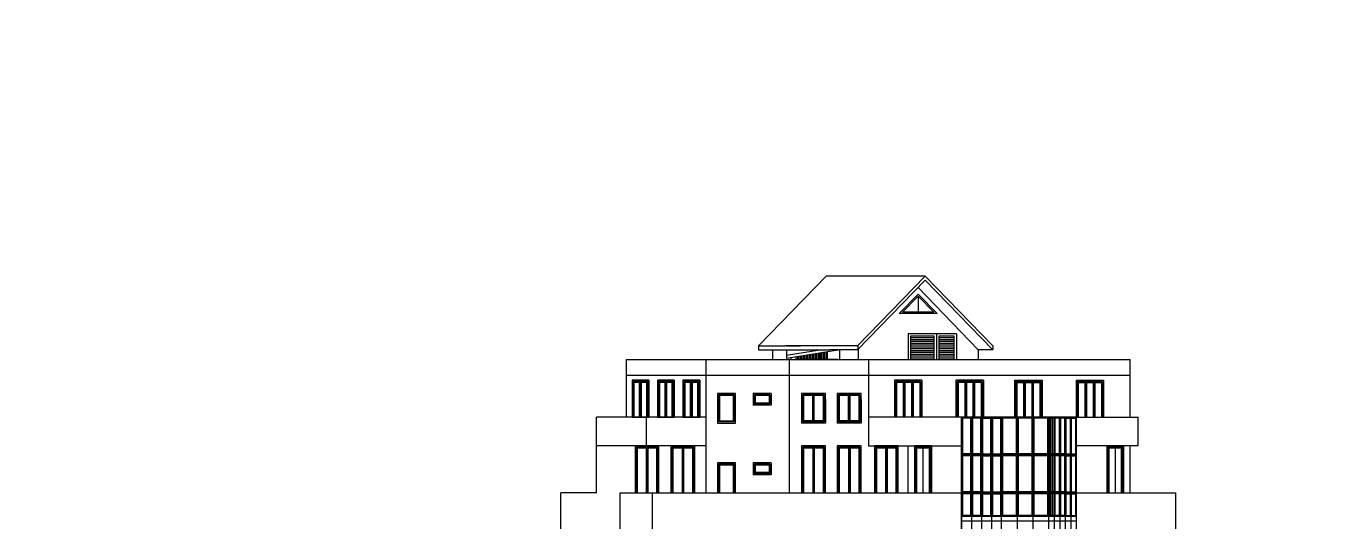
# Model space of a CAD drawing. Header units: inches. Extents: x -634 to 3638, y -6930911 to 5552.
# Drawn here: x 1882.2 to 1946.4, y 3434.9 to 3459.2 of the extents above; entities that cross this region are included whole.
import ezdxf

# ---------------------------------------------------------------- set-up
doc = ezdxf.new("R2010")
doc.units = ezdxf.units.IN
doc.header["$MEASUREMENT"] = 0
doc.linetypes.add('Dashed', pattern=[1128.888893, 564.444447, -564.444447])
for name, color, linetype, lineweight in [('ELEV', 134, 'Continuous', 18), ('фасады', 7, 'Continuous', 30), ('фасады2', 7, 'Continuous', 25)]:
    doc.layers.add(name, color=color, linetype=linetype, lineweight=lineweight)

msp = doc.modelspace()

# ---------------------------------------------------------------- hatches: boundary and pattern name
at = {"layer": 'ELEV', "linetype": 'Continuous'}
h = msp.add_hatch(dxfattribs=at)
h.set_pattern_fill('ANSI31', color=256, scale=0.01044, style=0)
h.set_pattern_definition([(45, (1262.311104, 3366.587935), (-0.02343928418428, 0.02343928418428), [])])
edge = h.paths.add_edge_path()
edge.add_ellipse((1445.78234, 3471.96182), major_axis=(0, 6932302.83262), ratio=0.00000001506, start_angle=89.999976115149, end_angle=270.000023884851)
edge.add_line((1445.67794, 3474.85168), (1445.67794, 3528.48347))
edge.add_line((1445.67794, 3528.48347), (1445.88675, 3528.48347))
edge.add_line((1445.88675, 3528.48347), (1445.88675, 3474.85168))

# ---------------------------------------------------------------- linework, layer by layer
at = {"layer": 'фасады', "color": 7, "linetype": 'Dashed', "ltscale": 100}
for p, q in [((1921.41879, 3446.95501), (1918.10222, 3443.54861)), ((1926.27839, 3446.95508), (1921.41886, 3446.95508)), ((1926.27839, 3446.95508), (1922.96182, 3443.54868)), ((1926.28382, 3446.7548), (1922.96182, 3443.34803)), ((1925.93533, 3446.39741), (1928.88011, 3443.35398)), ((1926.27839, 3446.95508), (1929.5954, 3443.54868)), ((1926.27839, 3446.76038), (1929.5954, 3443.35398)), ((1918.10222, 3443.54861), (1919.43476, 3443.54868)), ((1918.10222, 3443.35398), (1921.58707, 3443.35403)), ((1922.97176, 3443.54868), (1919.43476, 3443.54868)), ((1919.47941, 3443.35403), (1919.47941, 3442.92338)), ((1922.10851, 3443.35403), (1919.47941, 3442.92338)), ((1921.20539, 3443.35403), (1919.47941, 3443.07131)), ((1919.48729, 3443.54868), (1920.16157, 3443.54868)), ((1921.58675, 3443.35403), (1921.58689, 3443.35403)), ((1922.97157, 3443.35403), (1921.58707, 3443.35403)), ((1922.97175, 3443.54868), (1922.97157, 3443.35403)), ((1928.88011, 3443.35403), (1928.88011, 3442.8674)), ((1929.5954, 3443.35398), (1928.88011, 3443.35398)), ((1929.5954, 3443.55035), (1929.5954, 3443.35565)), ((1919.69402, 3442.95124), (1919.69402, 3442.8674)), ((1921.98189, 3442.8674), (1919.94483, 3442.86727))]:
    msp.add_line(p, q, dxfattribs=at)
at = {"layer": 'фасады', "color": 7, "ltscale": 100}
for points in [[(1925.43811, 3444.13225), (1925.43811, 3442.8674)], [(1926.83018, 3444.13254), (1926.83018, 3442.8674)], [(1927.82118, 3444.13225), (1927.82118, 3442.8674)], [(1918.10222, 3443.54861), (1918.10222, 3443.35398)], [(1918.79062, 3443.35399), (1918.79062, 3442.8674)], [(1922.07116, 3443.34791), (1922.07119, 3442.8674)], [(1922.99133, 3443.37829), (1922.99133, 3442.8674)], [(1911.62225, 3442.8674), (1936.33214, 3442.8674)], [(1928.06822, 3440.04495), (1928.06822, 3421.22218)], [(1932.33109, 3440.04495), (1932.33109, 3421.22218)], [(1933.68391, 3440.04495), (1933.68391, 3421.22218)], [(1911.32821, 3436.34658), (1928.06822, 3436.34658)], [(1933.68391, 3436.34658), (1938.57063, 3436.34658)]]:
    msp.add_lwpolyline(points, dxfattribs=at)
at = {"layer": 'фасады', "color": 7, "linetype": 'Dashed', "ltscale": 100}
for points in [[(1911.62225, 3442.8674), (1911.62225, 3440.04495)], [(1915.51528, 3442.8674), (1915.51528, 3438.64347)], [(1919.60564, 3442.8674), (1919.60564, 3438.64347)], [(1923.49867, 3442.8674), (1923.49867, 3438.64347)], [(1936.33214, 3440.04495), (1936.33214, 3442.8674)], [(1936.33214, 3442.08879), (1911.62225, 3442.08879)], [(1910.15933, 3436.34658), (1910.15933, 3440.04495)], [(1915.51528, 3440.04495), (1910.15933, 3440.04495)], [(1912.59551, 3440.04495), (1912.59551, 3438.64347)], [(1928.06822, 3440.04495), (1923.49867, 3440.04495)], [(1933.68391, 3440.04495), (1936.72145, 3440.04495)], [(1936.72145, 3438.64347), (1936.72145, 3440.04495)], [(1915.51528, 3438.64347), (1910.15933, 3438.64347)], [(1915.51528, 3438.64347), (1915.51528, 3436.34658)], [(1919.60564, 3438.64347), (1919.60564, 3436.34658)], [(1923.49867, 3438.64347), (1928.06822, 3438.64347)], [(1925.44043, 3436.34658), (1925.44043, 3438.64347)], [(1936.72145, 3438.64347), (1933.68391, 3438.64347)], [(1936.33214, 3436.34658), (1936.33214, 3438.64347)], [(1908.40747, 3432.90125), (1908.40747, 3436.34658)], [(1910.15933, 3436.34658), (1908.40747, 3436.34658)], [(1911.32821, 3432.90125), (1911.32821, 3436.34658)], [(1912.90197, 3432.90125), (1912.90197, 3436.34658)], [(1938.57063, 3432.90125), (1938.57063, 3436.34658)]]:
    msp.add_lwpolyline(points, dxfattribs=at)
at = {"layer": 'фасады2', "color": 7, "linetype": 'Dashed', "ltscale": 100}
for p, q in [((1925.93525, 3446.07889), (1925.00879, 3445.12878)), ((1925.93522, 3445.98127), (1925.17037, 3445.19691)), ((1925.93522, 3445.98127), (1926.699, 3445.19691)), ((1925.93525, 3446.07889), (1926.86043, 3445.12878)), ((1920.96674, 3443.16701), (1920.96674, 3442.86728)), ((1921.04035, 3443.17906), (1921.04035, 3442.86728)), ((1921.11273, 3443.19092), (1921.11273, 3442.86728)), ((1921.18634, 3443.20297), (1921.18634, 3442.86728)), ((1921.25872, 3443.21483), (1921.25872, 3442.86728)), ((1921.33233, 3443.22689), (1921.33233, 3442.86728)), ((1921.40471, 3443.23874), (1921.40471, 3442.86728)), ((1921.47832, 3443.2508), (1921.47832, 3442.86728)), ((1919.94483, 3442.99961), (1919.94483, 3442.86728)), ((1920.02125, 3443.01213), (1920.02125, 3442.86727)), ((1920.09081, 3443.02353), (1920.09081, 3442.86728)), ((1920.16442, 3443.03558), (1920.16442, 3442.86728)), ((1920.2368, 3443.04744), (1920.2368, 3442.86728)), ((1920.31041, 3443.0595), (1920.31041, 3442.86728)), ((1920.38279, 3443.07135), (1920.38279, 3442.86728)), ((1920.4564, 3443.08341), (1920.4564, 3442.86728)), ((1920.52878, 3443.09527), (1920.52878, 3442.86728)), ((1920.60238, 3443.10732), (1920.60238, 3442.86728)), ((1920.67477, 3443.11918), (1920.67477, 3442.86728)), ((1920.74837, 3443.13124), (1920.74837, 3442.86728)), ((1920.82076, 3443.14309), (1920.82076, 3442.86728)), ((1920.89436, 3443.15515), (1920.89436, 3442.86728))]:
    msp.add_line(p, q, dxfattribs=at)
at = {"layer": 'фасады2', "color": 7, "ltscale": 100}
for p, q in [((1911.96062, 3441.78708), (1911.96062, 3440.04495)), ((1912.6711, 3441.78708), (1911.96062, 3441.78708)), ((1911.99955, 3441.74815), (1911.99955, 3440.04495)), ((1912.27693, 3441.74815), (1911.99955, 3441.74815)), ((1912.27693, 3440.04495), (1912.27693, 3441.74815)), ((1912.63217, 3441.74815), (1912.35479, 3441.74815)), ((1912.35479, 3441.74815), (1912.35479, 3440.04495)), ((1912.63217, 3440.04495), (1912.63217, 3441.74815)), ((1912.6711, 3440.04495), (1912.6711, 3441.78708)), ((1913.20632, 3441.78708), (1913.20632, 3440.04495)), ((1913.9168, 3441.78708), (1913.20632, 3441.78708)), ((1913.24525, 3441.74815), (1913.24525, 3440.04495)), ((1913.52263, 3441.74815), (1913.24525, 3441.74815)), ((1913.52263, 3440.04495), (1913.52263, 3441.74815)), ((1913.87787, 3441.74815), (1913.60049, 3441.74815)), ((1913.60049, 3441.74815), (1913.60049, 3440.04495)), ((1913.87787, 3440.04495), (1913.87787, 3441.74815)), ((1913.9168, 3440.04495), (1913.9168, 3441.78708)), ((1914.45278, 3441.78708), (1914.45278, 3440.04495)), ((1915.16325, 3441.78708), (1914.45278, 3441.78708)), ((1914.49171, 3441.74815), (1914.49171, 3440.04495)), ((1914.76908, 3441.74815), (1914.49171, 3441.74815)), ((1914.76908, 3440.04495), (1914.76908, 3441.74815)), ((1915.12432, 3441.74815), (1914.84694, 3441.74815)), ((1914.84694, 3441.74815), (1914.84694, 3440.04495)), ((1915.12432, 3440.04495), (1915.12432, 3441.74815)), ((1915.16325, 3440.04495), (1915.16325, 3441.78708)), ((1916.15762, 3441.14473), (1916.15762, 3439.81137)), ((1916.91676, 3441.14473), (1916.15762, 3441.14473)), ((1916.19655, 3441.1058), (1916.19655, 3439.8503)), ((1916.87783, 3441.1058), (1916.19655, 3441.1058)), ((1916.87783, 3439.8503), (1916.87783, 3441.1058)), ((1916.91676, 3439.81137), (1916.91676, 3441.14473)), ((1918.72747, 3441.21286), (1917.85154, 3441.21286)), ((1917.85154, 3441.21286), (1917.85154, 3440.62891)), ((1918.72747, 3440.62891), (1917.85154, 3440.62891)), ((1918.66907, 3441.14473), (1917.90993, 3441.14473)), ((1917.90993, 3441.14473), (1917.90993, 3440.69704)), ((1918.66907, 3440.69704), (1917.90993, 3440.69704)), ((1918.63014, 3441.1058), (1917.94886, 3441.1058)), ((1917.94886, 3441.1058), (1917.94886, 3440.73597)), ((1918.63014, 3440.73597), (1917.94886, 3440.73597)), ((1918.63014, 3441.1058), (1918.63014, 3440.73597)), ((1918.66907, 3441.14473), (1918.66907, 3440.69704)), ((1918.72747, 3441.21286), (1918.72747, 3440.62891)), ((1920.27719, 3441.14473), (1920.27719, 3439.82111)), ((1921.32831, 3441.14473), (1920.27719, 3441.14473)), ((1920.31612, 3441.1058), (1920.31612, 3439.86004)), ((1920.76382, 3441.1058), (1920.31612, 3441.1058)), ((1920.76382, 3439.86004), (1920.76382, 3441.1058)), ((1920.80275, 3439.82111), (1920.80275, 3441.14473)), ((1921.28938, 3441.1058), (1920.84168, 3441.1058)), ((1920.84168, 3439.86004), (1920.84168, 3441.1058)), ((1921.28938, 3439.86004), (1921.28938, 3441.1058)), ((1921.32831, 3439.82111), (1921.32831, 3441.14473)), ((1922.02987, 3441.14473), (1922.02987, 3439.82111)), ((1923.08099, 3441.14473), (1922.02987, 3441.14473)), ((1922.0688, 3441.1058), (1922.0688, 3439.86004)), ((1922.5165, 3441.1058), (1922.0688, 3441.1058)), ((1922.5165, 3439.86004), (1922.5165, 3441.1058)), ((1922.55543, 3439.82111), (1922.55543, 3441.14473)), ((1923.04206, 3441.1058), (1922.59436, 3441.1058)), ((1922.59436, 3439.86004), (1922.59436, 3441.1058)), ((1923.04206, 3439.86004), (1923.04206, 3441.1058)), ((1923.08099, 3439.82111), (1923.08099, 3441.14473)), ((1916.91676, 3439.81137), (1916.15762, 3439.81137)), ((1916.87783, 3439.8503), (1916.19655, 3439.8503)), ((1921.3867, 3439.75298), (1920.21879, 3439.75298)), ((1921.32831, 3439.82111), (1920.27719, 3439.82111)), ((1920.76382, 3439.86004), (1920.31612, 3439.86004)), ((1921.28938, 3439.86004), (1920.84168, 3439.86004)), ((1923.13938, 3439.75298), (1921.97147, 3439.75298)), ((1923.08099, 3439.82111), (1922.02987, 3439.82111)), ((1922.5165, 3439.86004), (1922.0688, 3439.86004)), ((1923.04206, 3439.86004), (1922.59436, 3439.86004)), ((1912.11587, 3438.57534), (1912.11587, 3436.34658)), ((1913.16699, 3438.57534), (1912.11587, 3438.57534)), ((1912.1548, 3438.53641), (1912.1548, 3436.34658)), ((1912.6025, 3438.53641), (1912.1548, 3438.53641)), ((1913.12806, 3438.53641), (1912.68036, 3438.53641)), ((1913.12806, 3436.34658), (1913.12806, 3438.53641)), ((1913.16699, 3436.34658), (1913.16699, 3438.57534)), ((1913.86855, 3438.57534), (1913.86855, 3436.34658)), ((1914.91967, 3438.57534), (1913.86855, 3438.57534)), ((1913.90748, 3438.53641), (1913.90748, 3436.34658)), ((1914.35518, 3438.53641), (1913.90748, 3438.53641)), ((1914.88074, 3438.53641), (1914.43304, 3438.53641)), ((1914.88074, 3436.34658), (1914.88074, 3438.53641)), ((1914.91967, 3436.34658), (1914.91967, 3438.57534)), ((1920.27719, 3438.57534), (1920.27719, 3436.34658)), ((1921.32831, 3438.57534), (1920.27719, 3438.57534)), ((1920.31612, 3438.53641), (1920.31612, 3436.34658)), ((1920.76382, 3438.53641), (1920.31612, 3438.53641)), ((1921.28938, 3438.53641), (1920.84168, 3438.53641)), ((1921.28938, 3436.34658), (1921.28938, 3438.53641)), ((1921.32831, 3436.34658), (1921.32831, 3438.57534)), ((1922.02987, 3438.57534), (1922.02987, 3436.34658)), ((1923.08099, 3438.57534), (1922.02987, 3438.57534)), ((1922.0688, 3438.53641), (1922.0688, 3436.34658)), ((1922.5165, 3438.53641), (1922.0688, 3438.53641)), ((1923.04206, 3438.53641), (1922.59436, 3438.53641)), ((1923.04206, 3436.34658), (1923.04206, 3438.53641)), ((1923.08099, 3436.34658), (1923.08099, 3438.57534)), ((1923.84668, 3438.57534), (1923.84668, 3436.34658)), ((1924.8978, 3438.57534), (1923.84668, 3438.57534)), ((1923.88561, 3438.53641), (1923.88561, 3436.34658)), ((1924.33331, 3438.53641), (1923.88561, 3438.53641)), ((1924.85887, 3438.53641), (1924.41117, 3438.53641)), ((1924.85887, 3436.34658), (1924.85887, 3438.53641)), ((1924.8978, 3436.34658), (1924.8978, 3438.57534)), ((1925.81736, 3438.57534), (1925.81736, 3436.34658)), ((1926.52784, 3438.57534), (1925.81736, 3438.57534)), ((1925.85629, 3438.53641), (1925.85629, 3436.34658)), ((1926.48891, 3438.53641), (1925.85629, 3438.53641)), ((1926.48891, 3436.34658), (1926.48891, 3438.53641)), ((1926.52784, 3436.34658), (1926.52784, 3438.57534)), ((1935.2421, 3438.57534), (1935.2421, 3436.34658)), ((1935.95257, 3438.57534), (1935.2421, 3438.57534)), ((1935.28103, 3438.53641), (1935.28103, 3436.34658)), ((1935.91364, 3438.53641), (1935.28103, 3438.53641)), ((1935.91364, 3436.34658), (1935.91364, 3438.53641)), ((1935.95257, 3436.34658), (1935.95257, 3438.57534)), ((1916.15762, 3437.73834), (1916.15762, 3436.34658)), ((1916.91676, 3437.73834), (1916.15762, 3437.73834)), ((1916.19655, 3437.69941), (1916.19655, 3436.34658)), ((1916.87783, 3437.69941), (1916.19655, 3437.69941)), ((1916.87783, 3436.34658), (1916.87783, 3437.69941)), ((1916.91676, 3436.34658), (1916.91676, 3437.73834)), ((1918.72747, 3437.80647), (1917.85154, 3437.80647)), ((1917.85154, 3437.80647), (1917.85154, 3437.22251)), ((1918.66907, 3437.73834), (1917.90993, 3437.73834)), ((1917.90993, 3437.73834), (1917.90993, 3437.29064)), ((1918.63014, 3437.69941), (1917.94886, 3437.69941)), ((1917.94886, 3437.69941), (1917.94886, 3437.32957)), ((1918.63014, 3437.69941), (1918.63014, 3437.32957)), ((1918.66907, 3437.73834), (1918.66907, 3437.29064)), ((1918.72747, 3437.80647), (1918.72747, 3437.22251)), ((1918.72747, 3437.22251), (1917.85154, 3437.22251)), ((1918.66907, 3437.29064), (1917.90993, 3437.29064)), ((1918.63014, 3437.32957), (1917.94886, 3437.32957))]:
    msp.add_line(p, q, dxfattribs=at)
for points in [[(1925.93525, 3445.98131), (1925.93525, 3445.19691)], [(1926.71505, 3443.92662), (1925.5672, 3443.92662)], [(1926.71505, 3443.83701), (1925.5672, 3443.83701)], [(1927.69736, 3443.92662), (1926.95235, 3443.92662)], [(1927.69736, 3443.83701), (1926.95235, 3443.83701)], [(1926.71505, 3443.7474), (1925.5672, 3443.7474)], [(1926.71505, 3443.6578), (1925.5672, 3443.6578)], [(1926.71505, 3443.56819), (1925.5672, 3443.56819)], [(1926.71505, 3443.47859), (1925.5672, 3443.47859)], [(1926.71505, 3443.38898), (1925.5672, 3443.38898)], [(1926.71505, 3443.29938), (1925.5672, 3443.29938)], [(1926.71505, 3443.20977), (1925.5672, 3443.20977)], [(1927.69736, 3443.7474), (1926.95235, 3443.7474)], [(1927.69736, 3443.6578), (1926.95235, 3443.6578)], [(1927.69736, 3443.56819), (1926.95235, 3443.56819)], [(1927.69736, 3443.47859), (1926.95235, 3443.47859)], [(1927.69736, 3443.38898), (1926.95235, 3443.38898)], [(1927.69736, 3443.29938), (1926.95235, 3443.29938)], [(1927.69736, 3443.20977), (1926.95235, 3443.20977)], [(1926.71505, 3443.12016), (1925.5672, 3443.12016)], [(1926.71505, 3443.03056), (1925.5672, 3443.03056)], [(1926.71505, 3442.94095), (1925.5672, 3442.94095)], [(1927.69736, 3443.12016), (1926.95235, 3443.12016)], [(1927.69736, 3443.03056), (1926.95235, 3443.03056)], [(1927.69736, 3442.94095), (1926.95235, 3442.94095)], [(1911.90223, 3441.85521), (1911.90223, 3440.04495)], [(1912.72949, 3441.85521), (1912.72949, 3440.04495)], [(1913.14793, 3441.85521), (1913.14793, 3440.04495)], [(1913.97519, 3441.85521), (1913.97519, 3440.04495)], [(1914.39438, 3441.85521), (1914.39438, 3440.04495)], [(1915.22165, 3441.85521), (1915.22165, 3440.04495)], [(1924.7734, 3441.85521), (1924.7734, 3440.04495)], [(1924.84153, 3441.78708), (1924.84153, 3440.04495)], [(1924.88046, 3441.74815), (1924.88046, 3440.04495)], [(1925.20683, 3441.74815), (1925.20683, 3440.04495)], [(1925.24576, 3441.78708), (1925.24576, 3440.04495)], [(1925.28469, 3441.74815), (1925.28469, 3440.04495)], [(1925.61073, 3441.74815), (1925.61073, 3440.04495)], [(1925.64966, 3441.78708), (1925.64966, 3440.04495)], [(1925.68859, 3441.74815), (1925.68859, 3440.04495)], [(1926.01463, 3441.74815), (1926.01463, 3440.04495)], [(1926.05356, 3441.78708), (1926.05356, 3440.04495)], [(1926.12169, 3441.85521), (1926.12169, 3440.04495)], [(1927.78728, 3441.85521), (1927.78728, 3440.04495)], [(1927.8554, 3441.78708), (1927.8554, 3440.04495)], [(1927.89433, 3441.74815), (1927.89433, 3440.04495)], [(1928.2207, 3441.74815), (1928.2207, 3440.04495)], [(1928.25963, 3441.78708), (1928.25963, 3440.04495)], [(1928.29856, 3441.74815), (1928.29856, 3440.04495)], [(1928.6246, 3441.74815), (1928.6246, 3440.04495)], [(1928.66353, 3441.78708), (1928.66353, 3440.04495)], [(1928.70246, 3441.74815), (1928.70246, 3440.04495)], [(1929.02851, 3441.74815), (1929.02851, 3440.04495)], [(1929.06744, 3441.78708), (1929.06744, 3440.04495)], [(1929.13556, 3441.85521), (1929.13556, 3440.04495)], [(1930.66553, 3441.85521), (1930.66553, 3440.04495)], [(1930.73366, 3441.78708), (1930.73366, 3440.04495)], [(1930.77259, 3441.74815), (1930.77259, 3440.04495)], [(1931.09863, 3441.74815), (1931.09863, 3440.04495)], [(1931.13756, 3441.78708), (1931.13756, 3440.04495)], [(1931.17649, 3441.74815), (1931.17649, 3440.04495)], [(1931.50253, 3441.74815), (1931.50253, 3440.04495)], [(1931.54146, 3441.78708), (1931.54146, 3440.04495)], [(1931.58039, 3441.74815), (1931.58039, 3440.04495)], [(1931.90676, 3441.74815), (1931.90676, 3440.04495)], [(1931.94569, 3441.78708), (1931.94569, 3440.04495)], [(1932.01382, 3441.85521), (1932.01382, 3440.04495)], [(1933.6794, 3441.85521), (1933.6794, 3440.04495)], [(1933.74753, 3441.78708), (1933.74753, 3440.04495)], [(1933.78646, 3441.74815), (1933.78646, 3440.04495)], [(1934.1125, 3441.74815), (1934.1125, 3440.04495)], [(1934.15143, 3441.78708), (1934.15143, 3440.04495)], [(1934.19036, 3441.74815), (1934.19036, 3440.04495)], [(1934.5164, 3441.74815), (1934.5164, 3440.04495)], [(1934.55533, 3441.78708), (1934.55533, 3440.04495)], [(1934.59426, 3441.74815), (1934.59426, 3440.04495)], [(1934.92063, 3441.74815), (1934.92063, 3440.04495)], [(1934.95956, 3441.78708), (1934.95956, 3440.04495)], [(1935.02769, 3441.85521), (1935.02769, 3440.04495)], [(1917.85154, 3441.21286), (1917.85154, 3440.62891)], [(1917.85154, 3441.21286), (1917.85154, 3440.62891)], [(1921.3867, 3439.75298), (1921.3867, 3441.21286), (1920.21879, 3441.21286), (1920.21879, 3439.75298)], [(1921.3867, 3440.92089), (1921.3867, 3439.75298)], [(1923.13938, 3439.75298), (1923.13938, 3441.21286), (1921.97147, 3441.21286), (1921.97147, 3439.75298)], [(1923.13938, 3440.92089), (1923.13938, 3439.75298)], [(1928.11689, 3439.99629), (1928.11689, 3438.24443)], [(1929.96607, 3439.99629), (1929.96607, 3438.24443)], [(1930.06437, 3439.99629), (1930.06437, 3438.24443)], [(1930.73884, 3439.99629), (1930.73884, 3438.24443)], [(1930.83617, 3439.99629), (1930.83617, 3438.24443)], [(1931.51063, 3439.99629), (1931.51063, 3438.24443)], [(1931.60796, 3439.99629), (1931.60796, 3438.24443)], [(1932.28242, 3439.99629), (1932.28242, 3438.24443)], [(1932.35542, 3439.99629), (1932.35542, 3438.24443)], [(1932.43328, 3439.99629), (1932.43328, 3438.24443)], [(1932.51114, 3439.99629), (1932.51114, 3438.24443)], [(1932.589, 3439.99629), (1932.589, 3438.24443)], [(1912.05747, 3438.64347), (1912.05747, 3436.34658)], [(1925.75897, 3438.64347), (1925.75897, 3436.34658)], [(1926.58624, 3438.64347), (1926.58624, 3436.34658)], [(1928.11689, 3438.1471), (1928.11689, 3436.39524)], [(1929.96607, 3438.1471), (1929.96607, 3436.39524)], [(1930.06437, 3438.1471), (1930.06437, 3436.39524)], [(1930.73884, 3438.1471), (1930.73884, 3436.39524)], [(1930.83617, 3438.1471), (1930.83617, 3436.39524)], [(1931.51063, 3438.1471), (1931.51063, 3436.39524)], [(1931.60796, 3438.1471), (1931.60796, 3436.39524)], [(1932.28242, 3438.1471), (1932.28242, 3436.39524)], [(1932.35542, 3438.1471), (1932.35542, 3436.39524)], [(1932.43328, 3438.1471), (1932.43328, 3436.39524)], [(1932.51114, 3438.1471), (1932.51114, 3436.39524)], [(1932.589, 3438.1471), (1932.589, 3436.39524)], [(1935.1837, 3438.64347), (1935.1837, 3436.34658)], [(1936.01097, 3438.64347), (1936.01097, 3436.34658)], [(1917.85154, 3437.80647), (1917.85154, 3437.22251)], [(1917.85154, 3437.80647), (1917.85154, 3437.22251)], [(1928.11689, 3436.29792), (1928.11689, 3435.22734)], [(1929.96607, 3436.29792), (1929.96607, 3435.22734)], [(1930.06437, 3436.29792), (1930.06437, 3435.22734)], [(1930.73884, 3436.29792), (1930.73884, 3435.22734)], [(1930.83617, 3436.29792), (1930.83617, 3435.22734)], [(1931.51063, 3436.29792), (1931.51063, 3435.22734)], [(1931.60796, 3436.29792), (1931.60796, 3435.22734)], [(1932.28242, 3436.29792), (1932.28242, 3435.22734)], [(1932.35542, 3436.29792), (1932.35542, 3435.22734)], [(1932.43328, 3436.29792), (1932.43328, 3435.22734)], [(1932.51114, 3436.29792), (1932.51114, 3435.22734)], [(1932.589, 3436.29792), (1932.589, 3435.22734)]]:
    msp.add_lwpolyline(points, dxfattribs=at)
at = {"layer": 'фасады2', "color": 7, "linetype": 'Dashed', "ltscale": 100}
for points in [[(1926.86043, 3445.12878), (1925.00879, 3445.12878)], [(1926.699, 3445.19691), (1925.17037, 3445.19691)], [(1927.82118, 3444.13225), (1925.43811, 3444.13295)], [(1912.31586, 3441.78708), (1912.31586, 3440.04495)], [(1913.56156, 3441.78708), (1913.56156, 3440.04495)], [(1914.80801, 3441.78708), (1914.80801, 3440.04495)], [(1926.12169, 3441.85521), (1924.7734, 3441.85521)], [(1926.05356, 3441.78708), (1924.84153, 3441.78708)], [(1925.20683, 3441.74815), (1924.88046, 3441.74815)], [(1925.61073, 3441.74815), (1925.28469, 3441.74815)], [(1926.01463, 3441.74815), (1925.68859, 3441.74815)], [(1929.13556, 3441.85521), (1927.78728, 3441.85521)], [(1929.06744, 3441.78708), (1927.8554, 3441.78708)], [(1928.2207, 3441.74815), (1927.89433, 3441.74815)], [(1928.6246, 3441.74815), (1928.29856, 3441.74815)], [(1929.02851, 3441.74815), (1928.70246, 3441.74815)], [(1930.66553, 3441.85521), (1932.01382, 3441.85521)], [(1930.73366, 3441.78708), (1931.94569, 3441.78708)], [(1930.77259, 3441.74815), (1931.09863, 3441.74815)], [(1931.17649, 3441.74815), (1931.50253, 3441.74815)], [(1931.58039, 3441.74815), (1931.90676, 3441.74815)], [(1933.6794, 3441.85521), (1935.02769, 3441.85521)], [(1933.74753, 3441.78708), (1934.95956, 3441.78708)], [(1933.78646, 3441.74815), (1934.1125, 3441.74815)], [(1934.19036, 3441.74815), (1934.5164, 3441.74815)], [(1934.59426, 3441.74815), (1934.92063, 3441.74815)], [(1928.06822, 3432.90125), (1928.06822, 3440.04495)], [(1933.68391, 3440.04495), (1928.06822, 3440.04495)], [(1928.50619, 3439.99629), (1928.11689, 3439.99629)], [(1928.50619, 3439.99629), (1928.50619, 3438.24443)], [(1928.55485, 3440.04495), (1928.55485, 3438.19577)], [(1928.60352, 3439.99629), (1928.60352, 3438.24443)], [(1928.99282, 3439.99629), (1928.60352, 3439.99629)], [(1928.99282, 3439.99629), (1928.99282, 3438.24443)], [(1929.04148, 3440.04495), (1929.04148, 3438.19577)], [(1929.09014, 3439.99629), (1929.09014, 3438.24443)], [(1929.09014, 3439.99629), (1929.47945, 3439.99629)], [(1929.47945, 3439.99629), (1929.47945, 3438.24443)], [(1929.52811, 3440.04495), (1929.52811, 3438.19577)], [(1929.57677, 3439.99629), (1929.57677, 3438.24443)], [(1929.57677, 3439.99629), (1929.96607, 3439.99629)], [(1930.01474, 3440.04495), (1930.01474, 3434.94509)], [(1930.73884, 3439.99629), (1930.06437, 3439.99629)], [(1930.7875, 3440.04495), (1930.7875, 3438.19577)], [(1931.51063, 3439.99629), (1930.83617, 3439.99629)], [(1931.55929, 3440.04495), (1931.55929, 3438.19577)], [(1932.28242, 3439.99629), (1931.60796, 3439.99629)], [(1932.33109, 3440.04495), (1932.33109, 3434.94509)], [(1932.589, 3439.99629), (1932.35542, 3439.99629)], [(1932.61333, 3440.04495), (1932.61333, 3434.94509)], [(1932.64253, 3439.99629), (1932.64253, 3438.24443)], [(1932.85178, 3439.99629), (1932.64253, 3439.99629)], [(1932.85178, 3439.99629), (1932.85178, 3438.24443)], [(1932.88098, 3440.04495), (1932.88098, 3438.19577)], [(1932.91017, 3439.99629), (1932.91017, 3438.24443)], [(1933.11943, 3439.99629), (1932.91017, 3439.99629)], [(1933.11943, 3439.99629), (1933.11943, 3438.24443)], [(1933.14862, 3440.04495), (1933.14862, 3438.19577)], [(1933.17782, 3439.99629), (1933.17782, 3438.24443)], [(1933.17782, 3439.99629), (1933.38707, 3439.99629)], [(1933.38707, 3439.99629), (1933.38707, 3438.24443)], [(1933.41627, 3440.04495), (1933.41627, 3438.19577)], [(1933.44547, 3439.99629), (1933.44547, 3438.24443)], [(1933.44547, 3439.99629), (1933.65472, 3439.99629)], [(1933.65472, 3439.99629), (1933.65472, 3438.24443)], [(1933.68391, 3440.04495), (1933.68391, 3434.94509)], [(1912.6025, 3438.53641), (1912.6025, 3436.34658)], [(1912.64143, 3438.57534), (1912.64143, 3436.34658)], [(1912.68036, 3438.53641), (1912.68036, 3436.34658)], [(1914.35518, 3438.53641), (1914.35518, 3436.34658)], [(1914.39411, 3438.57534), (1914.39411, 3436.34658)], [(1914.43304, 3438.53641), (1914.43304, 3436.34658)], [(1920.76382, 3438.53641), (1920.76382, 3436.34658)], [(1920.80275, 3438.57534), (1920.80275, 3436.34658)], [(1920.84168, 3438.53641), (1920.84168, 3436.34658)], [(1922.5165, 3438.53641), (1922.5165, 3436.34658)], [(1922.55543, 3438.57534), (1922.55543, 3436.34658)], [(1922.59436, 3438.53641), (1922.59436, 3436.34658)], [(1924.33331, 3438.53641), (1924.33331, 3436.34658)], [(1924.37224, 3438.57534), (1924.37224, 3436.34658)], [(1924.41117, 3438.53641), (1924.41117, 3436.34658)], [(1926.1726, 3438.57534), (1926.1726, 3436.34658)], [(1933.68391, 3438.19577), (1928.06822, 3438.19577)], [(1928.50619, 3438.24443), (1928.11689, 3438.24443)], [(1928.50619, 3438.1471), (1928.11689, 3438.1471)], [(1928.50619, 3438.1471), (1928.50619, 3436.39524)], [(1928.55485, 3438.19577), (1928.55485, 3436.34658)], [(1928.99282, 3438.24443), (1928.60352, 3438.24443)], [(1928.60352, 3438.1471), (1928.60352, 3436.39524)], [(1928.99282, 3438.1471), (1928.60352, 3438.1471)], [(1928.99282, 3438.1471), (1928.99282, 3436.39524)], [(1929.04148, 3438.19577), (1929.04148, 3436.34658)], [(1929.09014, 3438.24443), (1929.47945, 3438.24443)], [(1929.09014, 3438.1471), (1929.09014, 3436.39524)], [(1929.09014, 3438.1471), (1929.47945, 3438.1471)], [(1929.47945, 3438.1471), (1929.47945, 3436.39524)], [(1929.52811, 3438.19577), (1929.52811, 3436.34658)], [(1929.57677, 3438.24443), (1929.96607, 3438.24443)], [(1929.57677, 3438.1471), (1929.57677, 3436.39524)], [(1929.57677, 3438.1471), (1929.96607, 3438.1471)], [(1930.73884, 3438.24443), (1930.06437, 3438.24443)], [(1930.73884, 3438.1471), (1930.06437, 3438.1471)], [(1930.7875, 3438.19577), (1930.7875, 3436.34658)], [(1931.51063, 3438.24443), (1930.83617, 3438.24443)], [(1931.51063, 3438.1471), (1930.83617, 3438.1471)], [(1931.55929, 3438.19577), (1931.55929, 3436.34658)], [(1932.28242, 3438.24443), (1931.60796, 3438.24443)], [(1932.28242, 3438.1471), (1931.60796, 3438.1471)], [(1932.589, 3438.24443), (1932.35542, 3438.24443)], [(1932.589, 3438.1471), (1932.35542, 3438.1471)], [(1932.85178, 3438.24443), (1932.64253, 3438.24443)], [(1932.64253, 3438.1471), (1932.64253, 3436.39524)], [(1932.85178, 3438.1471), (1932.64253, 3438.1471)], [(1932.85178, 3438.1471), (1932.85178, 3436.39524)], [(1932.88098, 3438.19577), (1932.88098, 3436.34658)], [(1933.11943, 3438.24443), (1932.91017, 3438.24443)], [(1932.91017, 3438.1471), (1932.91017, 3436.39524)], [(1933.11943, 3438.1471), (1932.91017, 3438.1471)], [(1933.11943, 3438.1471), (1933.11943, 3436.39524)], [(1933.14862, 3438.19577), (1933.14862, 3436.34658)], [(1933.17782, 3438.24443), (1933.38707, 3438.24443)], [(1933.17782, 3438.1471), (1933.17782, 3436.39524)], [(1933.17782, 3438.1471), (1933.38707, 3438.1471)], [(1933.38707, 3438.1471), (1933.38707, 3436.39524)], [(1933.41627, 3438.19577), (1933.41627, 3436.34658)], [(1933.44547, 3438.24443), (1933.65472, 3438.24443)], [(1933.44547, 3438.1471), (1933.44547, 3436.39524)], [(1933.44547, 3438.1471), (1933.65472, 3438.1471)], [(1933.65472, 3438.1471), (1933.65472, 3436.39524)], [(1935.59734, 3438.57534), (1935.59734, 3436.34658)], [(1936.01097, 3436.34658), (1936.01097, 3438.64347)], [(1933.68391, 3436.34658), (1928.06822, 3436.34658)], [(1933.68391, 3436.34658), (1928.06822, 3436.34658)], [(1928.50619, 3436.39524), (1928.11689, 3436.39524)], [(1928.50619, 3436.29792), (1928.11689, 3436.29792)], [(1928.50619, 3436.29792), (1928.50619, 3435.22734)], [(1928.55485, 3436.34658), (1928.55485, 3434.94509)], [(1928.99282, 3436.39524), (1928.60352, 3436.39524)], [(1928.60352, 3436.29792), (1928.60352, 3435.22734)], [(1928.99282, 3436.29792), (1928.60352, 3436.29792)], [(1928.99282, 3436.29792), (1928.99282, 3435.22734)], [(1929.04148, 3436.34658), (1929.04148, 3434.94509)], [(1929.09014, 3436.39524), (1929.47945, 3436.39524)], [(1929.09014, 3436.29792), (1929.09014, 3435.22734)], [(1929.09014, 3436.29792), (1929.47945, 3436.29792)], [(1929.47945, 3436.29792), (1929.47945, 3435.22734)], [(1929.52811, 3436.34658), (1929.52811, 3434.94509)], [(1929.57677, 3436.39524), (1929.96607, 3436.39524)], [(1929.57677, 3436.29792), (1929.57677, 3435.22734)], [(1929.57677, 3436.29792), (1929.96607, 3436.29792)], [(1930.73884, 3436.39524), (1930.06437, 3436.39524)], [(1930.73884, 3436.29792), (1930.06437, 3436.29792)], [(1930.7875, 3436.34658), (1930.7875, 3434.94509)], [(1931.51063, 3436.39524), (1930.83617, 3436.39524)], [(1931.51063, 3436.29792), (1930.83617, 3436.29792)], [(1931.55929, 3436.34658), (1931.55929, 3434.94509)], [(1932.28242, 3436.39524), (1931.60796, 3436.39524)], [(1932.28242, 3436.29792), (1931.60796, 3436.29792)], [(1932.589, 3436.39524), (1932.35542, 3436.39524)], [(1932.589, 3436.29792), (1932.35542, 3436.29792)], [(1932.85178, 3436.39524), (1932.64253, 3436.39524)], [(1932.64253, 3436.29792), (1932.64253, 3435.22734)], [(1932.85178, 3436.29792), (1932.64253, 3436.29792)], [(1932.85178, 3436.29792), (1932.85178, 3435.22734)], [(1932.88098, 3436.34658), (1932.88098, 3434.94509)], [(1933.11943, 3436.39524), (1932.91017, 3436.39524)], [(1932.91017, 3436.29792), (1932.91017, 3435.22734)], [(1933.11943, 3436.29792), (1932.91017, 3436.29792)], [(1933.11943, 3436.29792), (1933.11943, 3435.22734)], [(1933.14862, 3436.34658), (1933.14862, 3434.94509)], [(1933.17782, 3436.39524), (1933.38707, 3436.39524)], [(1933.17782, 3436.29792), (1933.17782, 3435.22734)], [(1933.17782, 3436.29792), (1933.38707, 3436.29792)], [(1933.38707, 3436.29792), (1933.38707, 3435.22734)], [(1933.41627, 3436.34658), (1933.41627, 3434.94509)], [(1933.44547, 3436.39524), (1933.65472, 3436.39524)], [(1933.44547, 3436.29792), (1933.44547, 3435.22734)], [(1933.44547, 3436.29792), (1933.65472, 3436.29792)], [(1933.65472, 3436.29792), (1933.65472, 3435.22734)], [(1933.68391, 3435.17867), (1928.06822, 3435.17867)], [(1933.68391, 3434.94509), (1928.06822, 3434.94509)], [(1933.68391, 3434.94509), (1928.06822, 3434.94509)], [(1928.50619, 3435.22734), (1928.11689, 3435.22734)], [(1928.55485, 3434.94509), (1928.55485, 3432.90125)], [(1928.99282, 3435.22734), (1928.60352, 3435.22734)], [(1929.04148, 3434.94509), (1929.04148, 3432.90125)], [(1929.09014, 3435.22734), (1929.47945, 3435.22734)], [(1929.52811, 3434.94509), (1929.52811, 3432.90125)], [(1929.57677, 3435.22734), (1929.96607, 3435.22734)], [(1930.01474, 3434.94509), (1930.01474, 3432.90125)], [(1930.73884, 3435.22734), (1930.06437, 3435.22734)], [(1930.7875, 3434.94509), (1930.7875, 3432.90125)], [(1931.51063, 3435.22734), (1930.83617, 3435.22734)], [(1931.55929, 3434.94509), (1931.55929, 3432.90125)], [(1932.28242, 3435.22734), (1931.60796, 3435.22734)], [(1932.33109, 3434.94509), (1932.33109, 3432.90125)], [(1932.589, 3435.22734), (1932.35542, 3435.22734)], [(1932.61333, 3434.94509), (1932.61333, 3432.90125)], [(1932.85178, 3435.22734), (1932.64253, 3435.22734)], [(1932.88098, 3434.94509), (1932.88098, 3432.90125)], [(1933.11943, 3435.22734), (1932.91017, 3435.22734)], [(1933.14862, 3434.94509), (1933.14862, 3432.90125)], [(1933.17782, 3435.22734), (1933.38707, 3435.22734)], [(1933.41627, 3434.94509), (1933.41627, 3432.90125)], [(1933.44547, 3435.22734), (1933.65472, 3435.22734)], [(1933.68391, 3434.94509), (1933.68391, 3432.90125)]]:
    msp.add_lwpolyline(points, dxfattribs=at)
at = {"layer": 'фасады2', "color": 7, "ltscale": 100}
for points in [[(1926.71505, 3444.01622), (1925.5672, 3444.01622), (1925.5672, 3442.8674), (1926.71505, 3442.8674)], [(1927.69736, 3444.01622), (1926.95235, 3444.01622), (1926.95235, 3442.8674), (1927.69736, 3442.8674)], [(1912.72949, 3441.85521), (1911.90223, 3441.85521), (1911.90223, 3440.04495), (1912.72949, 3440.04495)], [(1913.97519, 3441.85521), (1913.14793, 3441.85521), (1913.14793, 3440.04495), (1913.97519, 3440.04495)], [(1915.22165, 3441.85521), (1914.39438, 3441.85521), (1914.39438, 3440.04495), (1915.22165, 3440.04495)], [(1916.97516, 3441.21286), (1916.09923, 3441.21286), (1916.09923, 3439.75298), (1916.97516, 3439.75298)], [(1913.22538, 3438.64347), (1912.05747, 3438.64347), (1912.05747, 3436.34658), (1913.22538, 3436.34658)], [(1914.97806, 3438.64347), (1913.81016, 3438.64347), (1913.81016, 3436.34658), (1914.97806, 3436.34658)], [(1921.3867, 3438.64347), (1920.21879, 3438.64347), (1920.21879, 3436.34658), (1921.3867, 3436.34658)], [(1923.13938, 3438.64347), (1921.97147, 3438.64347), (1921.97147, 3436.34658), (1923.13938, 3436.34658)], [(1924.9562, 3438.64347), (1923.78829, 3438.64347), (1923.78829, 3436.34658), (1924.9562, 3436.34658)], [(1926.58624, 3438.64347), (1925.75897, 3438.64347), (1925.75897, 3436.34658), (1926.58624, 3436.34658)], [(1936.01097, 3438.64347), (1935.1837, 3438.64347), (1935.1837, 3436.34658), (1936.01097, 3436.34658)], [(1916.97516, 3437.80647), (1916.09923, 3437.80647), (1916.09923, 3436.34658), (1916.97516, 3436.34658)]]:
    msp.add_lwpolyline(points, close=True, dxfattribs=at)

doc.saveas('drawing.dxf')
